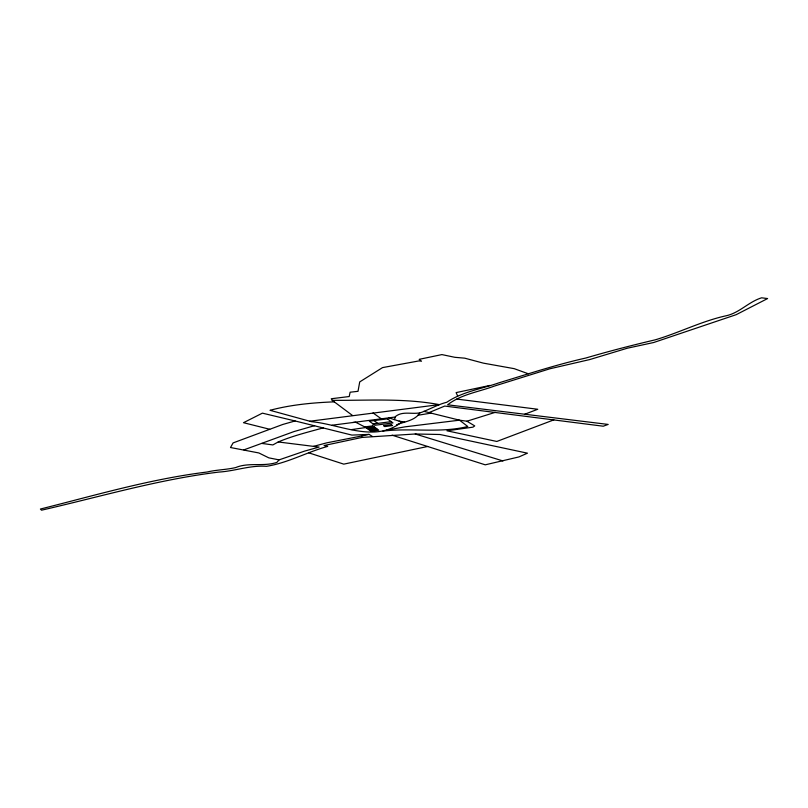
<?xml version="1.0" encoding="UTF-8"?>
<svg xmlns="http://www.w3.org/2000/svg" width="808" height="808" viewBox="0 0 808 808"><rect width="100%" height="100%" fill="white"/><g stroke="black" fill="none" stroke-linecap="round" stroke-linejoin="round"><path stroke-width="1.21" d="M394.405 419.635L395.587 416.423C403.808 409.848 415.11 416.09 423.937 411.353C431.563 408.323 438.764 404.222 446.784 402.263C462.095 391.819 481.588 388.88 498.98 382.82C527.594 374.134 556.439 364.61 585.77 358.035C608.838 351.268 631.917 345.319 655.308 339.815C679.508 332.633 702.122 320.917 726.715 315.645C739.714 312.575 748.804 301.778 761.601 297.809L767.6 298.556L736.209 314.666L653.652 342.521L627.21 348.238L589.759 359.56L549.895 368.771L494.142 386.153C478.609 391.92 460.883 394.415 447.632 404.808L608.182 424.432L603.243 426.21L444.733 406.06L428.967 412.605M419.867 412.928C414.807 420.806 404.576 421.493 396.576 424.796M261.893 443.43L272.872 444.925L278.225 441.966L319.099 447.066L304.626 451.096L279.073 459.873L276.871 462.398C263.448 466.933 248.824 462.045 235.613 467.59C226.22 469.761 216.493 469.771 207.131 472.013C150.379 478.982 95.526 495.243 40.4 509.04L41.521 510.191C100.414 496.708 158.61 479.407 218.817 472.084C235.017 471.104 250.207 465.095 266.478 466.307C287.769 462.974 306.989 452.066 327.705 446.39L324.079 445.521L362.075 437.421L415.251 433.987L439.946 434.492L527.452 453.177L518.898 456.944L485.244 464.822L392.072 435.169M313.514 446.38L326.634 442.865L361.802 435.966L363.529 434.714M334.27 401.849C312.706 402.707 290.91 404.717 270.024 410.302L311.393 421.665C341.148 424.402 374.831 443.42 401.768 421.988L388.84 417.847M524.745 414.231L537.754 409.262L456.762 399.071M553.834 419.877L496.809 441.461L446.955 430.795L472.943 427.159L474.74 425.907L466.913 421.21L459.51 420.18L423.937 411.353M368.549 434.431L351.894 435.088L295.092 420.958L282.77 424.463L233.088 442.915L230.502 447.521L258.843 452.955L268.811 457.853L279.073 459.873M278.225 441.966C292.89 435.775 308.03 432.118 323.291 427.866M243.925 449.864L293.981 431.573L314.595 425.664M466.913 421.21L495.223 412.353M361.802 435.966L369.044 434.32L372.357 436.471M490.012 385.416L456.116 392.607L457.631 395.96M427.654 446.491L343.774 464.135L308.696 452.813M431.058 413.12L417.776 415.282M309.817 421.231L439.229 404.616C403.939 398.001 367.913 400.606 332.229 400.324L331.26 398.748L349.207 396.536L350.127 392.213L358.015 391.314L359.722 381.911L382.527 367.61L418.999 360.903L421.503 361.206L419.18 359.338L441.895 354.591L454.854 357.308L464.731 358.166L483.396 363.146L514.201 368.66L528.351 373.801M351.733 429.583L365.893 427.513L355.54 422.17L332.108 425.21M352.823 422.513L395.233 417.019M372.912 423.806L377.578 423.2L374.013 420.594M373.144 423.988L391.224 421.645M366.216 427.745L374.003 426.745M367.408 428.624L375.185 427.614M368.589 429.492L376.376 428.482M369.781 430.361L377.558 429.351M386.79 430.098L405.101 426.826L459.51 420.18L467.792 426.513C439.794 433.401 411.232 427.695 382.921 431.108M399.162 421.16L404.677 422.049M269.721 429.27L243.491 422.695L262.408 413.151L295.092 420.958M415.251 433.987L502.95 460.944M373.023 412.928L381.315 418.827M332.229 400.324L352.541 415.514M387.426 418.857L369.347 421.2L374.892 425.271L392.981 422.927L387.426 418.857M372.811 425.866L365.034 426.876L370.963 431.23L378.75 430.23L372.811 425.866M391.355 424.695L383.568 425.705L384.76 426.574L392.536 425.574L391.355 424.695"/></g></svg>
